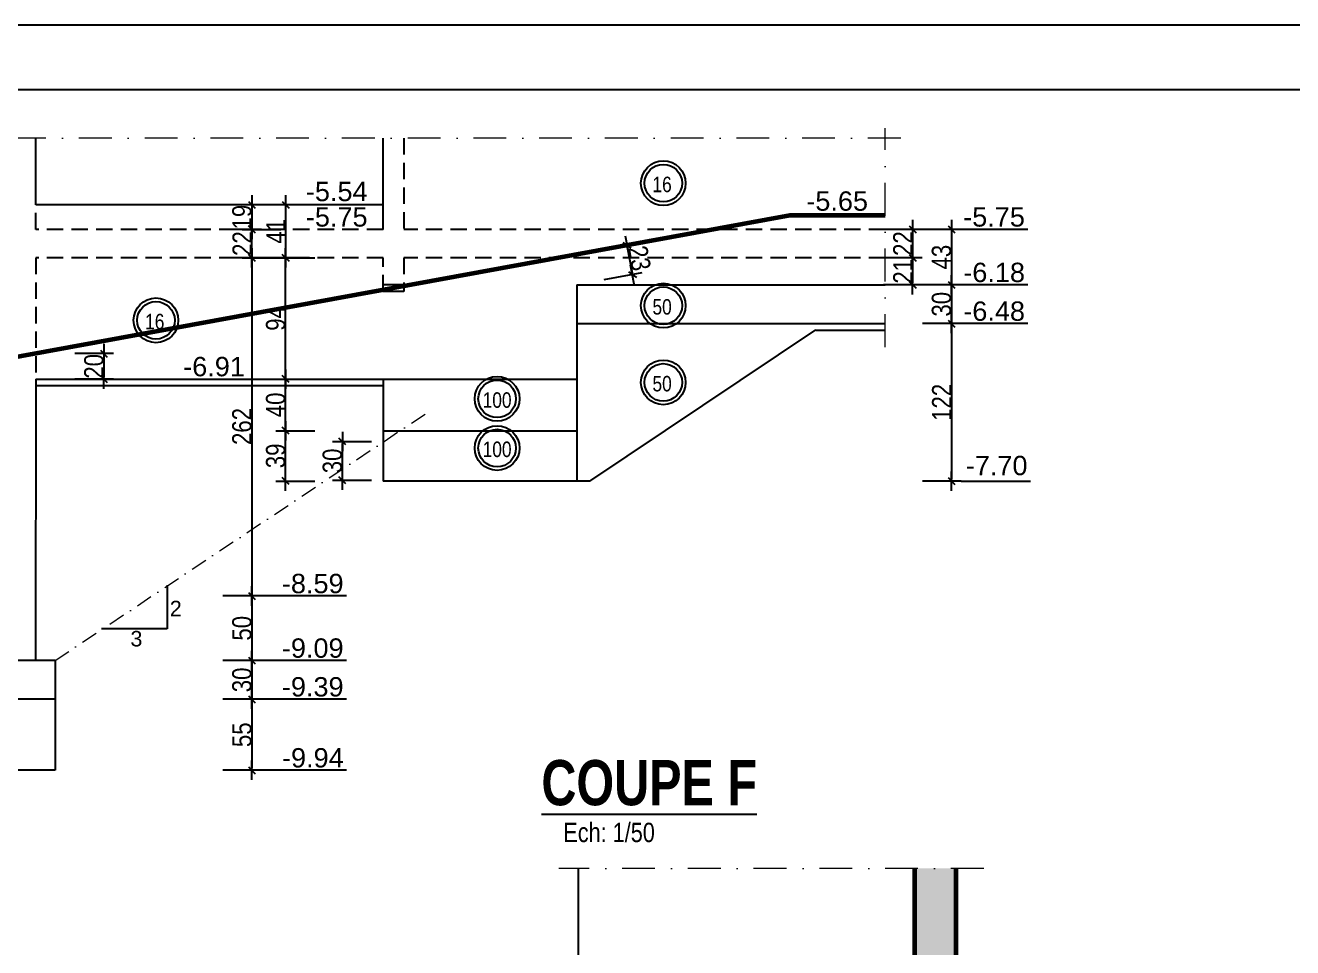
# Model space of a CAD drawing. Header units: centimetres. Extents: x 16433 to 114398, y -50094 to -12305.
# Drawn here: x 53952 to 54933, y -34588 to -33873 of the extents above; entities that cross this region are included whole.
import ezdxf
from ezdxf.enums import TextEntityAlignment as Align

# ---------------------------------------------------------------- set-up
doc = ezdxf.new("R2010")
doc.units = ezdxf.units.CM
doc.header["$LTSCALE"] = 0.5
doc.linetypes.add('CACHEX2', pattern=[19.05, 12.7, -6.35])
doc.linetypes.add('TIRETPTX2', pattern=[50.8, 25.4, -12.7, 0, -12.7])
doc.layers.get('DEFPOINTS').update_dxf_attribs({"linetype": 'CONTINUOUS'})
for name, color, linetype in [('01_cote_gen', 4, 'CONTINUOUS'), ('01_linteaux', 2, 'CONTINUOUS'), ('01_poch_BN', 9, 'CONTINUOUS'), ('01_poch_murs', 253, 'CONTINUOUS'), ('01_texte', 230, 'CONTINUOUS'), ('AA_COTES', 2, 'CONTINUOUS')]:
    doc.layers.add(name, color=color, linetype=linetype)
doc.layers.add('01_murs_coup', color=5, linetype='CONTINUOUS', lineweight=60)
doc.layers.add('01_tram_axes', color=2, linetype='TIRETPTX2', lineweight=9)
doc.styles.add('ARIAL', font='arial.ttf')
doc.styles.add('impact', font='impact.ttf')
doc.styles.add('MATTE_TXT', font='arial.ttf')
doc.styles.add('STYLE2', font='ARIALN.TTF')
doc.dimstyles.new('JB50', dxfattribs={"dimscale": 0.1, "dimtxt": 150, "dimasz": 15, "dimexe": 0.1, "dimexo": 0.1, "dimgap": 0.09, "dimtad": 1, "dimdec": 1, "dimdsep": 46, "dimtxsty": 'STYLE2', "dimblk1": 'BOND_G', "dimblk2": 'BOND_D', "dimsah": 1, "dimcen": 1.5, "dimdle": 0.01, "dimse1": 1, "dimse2": 1, "dimclrd": 4, "dimclre": 2, "dimclrt": 6, "dimazin": 2, "dimtfac": 2.333333, "dimtdec": 1, "dimtix": 1, "dimtmove": 2, "dimatfit": 3, "dimldrblk": 'BOND_G', "dimfxl": 1, "dimtolj": 1, "dimtzin": 0, "dimarcsym": 0})

# ---------------------------------------------------------------- blocks, each defined once
blk = doc.blocks.new('BOND_G')
at = {"layer": 'AA_COTES', "color": 0}
for p, q in [((0, -5), (0, 15)), ((5, 0), (-5, 0)), ((1.77, 1.77), (-1.77, -1.77))]:
    blk.add_line(p, q, dxfattribs=at)
blk = doc.blocks.new('BOND_D')
at = {"layer": 'AA_COTES', "color": 0}
for p, q in [((5, 0), (-5, 0)), ((-1.77, -1.77), (1.77, 1.77)), ((0, 5), (0, -15))]:
    blk.add_line(p, q, dxfattribs=at)
blk = doc.blocks.new('*D3634')
at = {"layer": '01_cote_gen', "color": 4, "lineweight": -2, "transparency": 16777216}
blk.add_line((54126.97, -34051.77), (54126.97, -34032.77), dxfattribs=at)
at = {"layer": 'DEFPOINTS', "color": 0}
for p in [(53974.25, -34031.27), (54126.97, -34031.27), (54049.28, -34053.27)]:
    blk.add_point(p, dxfattribs=at)
at = {"layer": '01_cote_gen', "color": 4, "lineweight": -2, "transparency": 16777216, "xscale": 1.5, "yscale": 1.5, "zscale": 1.5}
for name, p, rotation in [('BOND_D', (54126.97, -34031.27), 90), ('BOND_G', (54126.97, -34053.27), 270)]:
    blk.add_blockref(name, p, dxfattribs=dict(at, rotation=rotation))
at = {"layer": '01_cote_gen', "color": 6, "transparency": 16777216, "insert": (54119.43, -34042.27), "char_height": 15, "attachment_point": 5, "rotation": 90, "style": 'STYLE2'}
blk.add_mtext('\\A1;22', dxfattribs=at)
blk = doc.blocks.new('*D3638')
at = {"layer": '01_cote_gen', "color": 4, "lineweight": -2, "transparency": 16777216}
blk.add_line((54126.97, -34316.77), (54126.97, -34363.77), dxfattribs=at)
at = {"layer": 'DEFPOINTS', "color": 0}
for p in [(54141.7, -34315.27), (54126.97, -34365.27), (54134.47, -34365.27)]:
    blk.add_point(p, dxfattribs=at)
at = {"layer": '01_cote_gen', "color": 4, "lineweight": -2, "transparency": 16777216, "xscale": 1.5, "yscale": 1.5, "zscale": 1.5}
for name, p, rotation in [('BOND_G', (54126.97, -34315.27), 90), ('BOND_D', (54126.97, -34365.27), 270)]:
    blk.add_blockref(name, p, dxfattribs=dict(at, rotation=rotation))
at = {"layer": '01_cote_gen', "color": 6, "transparency": 16777216, "insert": (54119.31, -34340.27), "char_height": 15, "attachment_point": 5, "rotation": 90, "style": 'STYLE2'}
blk.add_mtext('\\A1;50', dxfattribs=at)
blk = doc.blocks.new('*D3639')
at = {"layer": '01_cote_gen', "color": 4, "lineweight": -2, "transparency": 16777216}
blk.add_line((54126.97, -34366.77), (54126.97, -34393.77), dxfattribs=at)
at = {"layer": 'DEFPOINTS', "color": 0}
for p in [(54134.47, -34365.27), (54126.97, -34395.27), (54134.47, -34395.27)]:
    blk.add_point(p, dxfattribs=at)
at = {"layer": '01_cote_gen', "color": 4, "lineweight": -2, "transparency": 16777216, "xscale": 1.5, "yscale": 1.5, "zscale": 1.5}
for name, p, rotation in [('BOND_G', (54126.97, -34365.27), 90), ('BOND_D', (54126.97, -34395.27), 270)]:
    blk.add_blockref(name, p, dxfattribs=dict(at, rotation=rotation))
at = {"layer": '01_cote_gen', "color": 6, "transparency": 16777216, "insert": (54119.31, -34380.27), "char_height": 15, "attachment_point": 5, "rotation": 90, "style": 'STYLE2'}
blk.add_mtext('\\A1;30', dxfattribs=at)
blk = doc.blocks.new('*D3640')
at = {"layer": '01_cote_gen', "color": 4, "lineweight": -2, "transparency": 16777216}
blk.add_line((54126.97, -34396.77), (54126.97, -34448.77), dxfattribs=at)
at = {"layer": 'DEFPOINTS', "color": 0}
for p in [(54134.47, -34395.27), (54126.97, -34450.27), (54134.47, -34450.27)]:
    blk.add_point(p, dxfattribs=at)
at = {"layer": '01_cote_gen', "color": 4, "lineweight": -2, "transparency": 16777216, "xscale": 1.5, "yscale": 1.5, "zscale": 1.5}
for name, p, rotation in [('BOND_G', (54126.97, -34395.27), 90), ('BOND_D', (54126.97, -34450.27), 270)]:
    blk.add_blockref(name, p, dxfattribs=dict(at, rotation=rotation))
at = {"layer": '01_cote_gen', "color": 6, "transparency": 16777216, "insert": (54119.34, -34422.77), "char_height": 15, "attachment_point": 5, "rotation": 90, "style": 'STYLE2'}
blk.add_mtext('\\A1;55', dxfattribs=at)
blk = doc.blocks.new('*D3641')
at = {"layer": '01_cote_gen', "color": 4, "lineweight": -2, "transparency": 16777216}
blk.add_line((54126.97, -34054.77), (54126.97, -34313.77), dxfattribs=at)
at = {"layer": 'DEFPOINTS', "color": 0}
for p in [(54095.64, -34053.27), (54111.88, -34315.27), (54126.97, -34315.27)]:
    blk.add_point(p, dxfattribs=at)
at = {"layer": '01_cote_gen', "color": 4, "lineweight": -2, "transparency": 16777216, "xscale": 1.5, "yscale": 1.5, "zscale": 1.5}
for name, p, rotation in [('BOND_G', (54126.97, -34053.27), 90), ('BOND_D', (54126.97, -34315.27), 270)]:
    blk.add_blockref(name, p, dxfattribs=dict(at, rotation=rotation))
at = {"layer": '01_cote_gen', "color": 6, "transparency": 16777216, "insert": (54119.31, -34183.97), "char_height": 15, "attachment_point": 5, "rotation": 90, "style": 'STYLE2'}
blk.add_mtext('\\A1;262', dxfattribs=at)
blk = doc.blocks.new('*D3642')
at = {"layer": '01_cote_gen', "color": 4, "lineweight": -2, "transparency": 16777216}
blk.add_line((54668.52, -34032.77), (54668.52, -34072.77), dxfattribs=at)
at = {"layer": 'DEFPOINTS', "color": 0}
for p in [(54679.9, -34031.27), (54668.52, -34074.27), (54679.9, -34074.27)]:
    blk.add_point(p, dxfattribs=at)
at = {"layer": '01_cote_gen', "color": 4, "lineweight": -2, "transparency": 16777216, "xscale": 1.5, "yscale": 1.5, "zscale": 1.5}
for name, p, rotation in [('BOND_G', (54668.52, -34031.27), 90), ('BOND_D', (54668.52, -34074.27), 270)]:
    blk.add_blockref(name, p, dxfattribs=dict(at, rotation=rotation))
at = {"layer": '01_cote_gen', "color": 6, "transparency": 16777216, "insert": (54660.86, -34052.77), "char_height": 15, "attachment_point": 5, "rotation": 90, "style": 'STYLE2'}
blk.add_mtext('\\A1;43', dxfattribs=at)
blk = doc.blocks.new('*D3643')
at = {"layer": '01_cote_gen', "color": 4, "lineweight": -2, "transparency": 16777216}
blk.add_line((54668.52, -34075.77), (54668.52, -34102.77), dxfattribs=at)
at = {"layer": 'DEFPOINTS', "color": 0}
for p in [(54679.9, -34074.27), (54668.52, -34104.27), (54679.9, -34104.27)]:
    blk.add_point(p, dxfattribs=at)
at = {"layer": '01_cote_gen', "color": 4, "lineweight": -2, "transparency": 16777216, "xscale": 1.5, "yscale": 1.5, "zscale": 1.5}
for name, p, rotation in [('BOND_G', (54668.52, -34074.27), 90), ('BOND_D', (54668.52, -34104.27), 270)]:
    blk.add_blockref(name, p, dxfattribs=dict(at, rotation=rotation))
at = {"layer": '01_cote_gen', "color": 6, "transparency": 16777216, "insert": (54660.86, -34089.27), "char_height": 15, "attachment_point": 5, "rotation": 90, "style": 'STYLE2'}
blk.add_mtext('\\A1;30', dxfattribs=at)
blk = doc.blocks.new('*D3644')
at = {"layer": '01_cote_gen', "color": 4, "lineweight": -2, "transparency": 16777216}
blk.add_line((54638.44, -34032.77), (54638.44, -34051.77), dxfattribs=at)
at = {"layer": 'DEFPOINTS', "color": 0}
for p in [(54646.02, -34031.27), (54617.28, -34053.27), (54638.44, -34053.27)]:
    blk.add_point(p, dxfattribs=at)
at = {"layer": '01_cote_gen', "color": 4, "lineweight": -2, "transparency": 16777216, "xscale": 1.5, "yscale": 1.5, "zscale": 1.5}
for name, p, rotation in [('BOND_G', (54638.44, -34031.27), 90), ('BOND_D', (54638.44, -34053.27), 270)]:
    blk.add_blockref(name, p, dxfattribs=dict(at, rotation=rotation))
at = {"layer": '01_cote_gen', "color": 6, "transparency": 16777216, "insert": (54630.9, -34042.27), "char_height": 15, "attachment_point": 5, "rotation": 90, "style": 'STYLE2'}
blk.add_mtext('\\A1;22', dxfattribs=at)
blk = doc.blocks.new('*D3645')
at = {"layer": '01_cote_gen', "color": 4, "lineweight": -2, "transparency": 16777216}
blk.add_line((54638.44, -34054.77), (54638.44, -34072.77), dxfattribs=at)
at = {"layer": 'DEFPOINTS', "color": 0}
for p in [(54643.75, -34053.27), (54638.44, -34074.27), (54646.02, -34074.27)]:
    blk.add_point(p, dxfattribs=at)
at = {"layer": '01_cote_gen', "color": 4, "lineweight": -2, "transparency": 16777216, "xscale": 1.5, "yscale": 1.5, "zscale": 1.5}
for name, p, rotation in [('BOND_G', (54638.44, -34053.27), 90), ('BOND_D', (54638.44, -34074.27), 270)]:
    blk.add_blockref(name, p, dxfattribs=dict(at, rotation=rotation))
at = {"layer": '01_cote_gen', "color": 6, "transparency": 16777216, "insert": (54630.9, -34063.77), "char_height": 15, "attachment_point": 5, "rotation": 90, "style": 'STYLE2'}
blk.add_mtext('\\A1;21', dxfattribs=at)
blk = doc.blocks.new('*D3647')
at = {"layer": '01_cote_gen', "color": 4, "lineweight": -2, "transparency": 16777216}
blk.add_line((54196.99, -34224.14), (54196.99, -34197.14), dxfattribs=at)
at = {"layer": 'DEFPOINTS', "color": 0}
for p in [(54196.99, -34195.64), (54228.64, -34195.64), (54228.64, -34225.64)]:
    blk.add_point(p, dxfattribs=at)
at = {"layer": '01_cote_gen', "color": 4, "lineweight": -2, "transparency": 16777216, "xscale": 1.5, "yscale": 1.5, "zscale": 1.5}
for name, p, rotation in [('BOND_D', (54196.99, -34195.64), 90), ('BOND_G', (54196.99, -34225.64), 270)]:
    blk.add_blockref(name, p, dxfattribs=dict(at, rotation=rotation))
at = {"layer": '01_cote_gen', "color": 6, "transparency": 16777216, "insert": (54189.32, -34210.64), "char_height": 15, "attachment_point": 5, "rotation": 90, "style": 'STYLE2'}
blk.add_mtext('\\A1;30', dxfattribs=at)
blk = doc.blocks.new('*D3648')
at = {"layer": '01_cote_gen', "color": 4, "lineweight": -2, "transparency": 16777216}
blk.add_line((54668.52, -34105.77), (54668.52, -34224.74), dxfattribs=at)
at = {"layer": 'DEFPOINTS', "color": 0}
for p in [(54406.68, -34104.27), (54378.64, -34226.24), (54668.52, -34226.24)]:
    blk.add_point(p, dxfattribs=at)
at = {"layer": '01_cote_gen', "color": 4, "lineweight": -2, "transparency": 16777216, "xscale": 1.5, "yscale": 1.5, "zscale": 1.5}
for name, p, rotation in [('BOND_G', (54668.52, -34104.27), 90), ('BOND_D', (54668.52, -34226.24), 270)]:
    blk.add_blockref(name, p, dxfattribs=dict(at, rotation=rotation))
at = {"layer": '01_cote_gen', "color": 6, "transparency": 16777216, "insert": (54660.99, -34165.25), "char_height": 15, "attachment_point": 5, "rotation": 90, "style": 'STYLE2'}
blk.add_mtext('\\A1;122', dxfattribs=at)
blk = doc.blocks.new('*D3649')
at = {"layer": '01_cote_gen', "color": 4, "lineweight": -2, "transparency": 16777216}
blk.add_line((54153.1, -34145.73), (54153.1, -34054.77), dxfattribs=at)
at = {"layer": 'DEFPOINTS', "color": 0}
for p in [(54153.1, -34053.27), (54171.15, -34053.27), (54171.15, -34147.23)]:
    blk.add_point(p, dxfattribs=at)
at = {"layer": '01_cote_gen', "color": 4, "lineweight": -2, "transparency": 16777216, "xscale": 1.5, "yscale": 1.5, "zscale": 1.5}
for name, p, rotation in [('BOND_D', (54153.1, -34053.27), 90), ('BOND_G', (54153.1, -34147.23), 270)]:
    blk.add_blockref(name, p, dxfattribs=dict(at, rotation=rotation))
at = {"layer": '01_cote_gen', "color": 6, "transparency": 16777216, "insert": (54145.43, -34100.25), "char_height": 15, "attachment_point": 5, "rotation": 90, "style": 'STYLE2'}
blk.add_mtext('\\A1;94', dxfattribs=at)
blk = doc.blocks.new('*D3650')
at = {"layer": '01_cote_gen', "color": 4, "lineweight": -2, "transparency": 16777216}
blk.add_line((54153.1, -34185.73), (54153.1, -34148.73), dxfattribs=at)
at = {"layer": 'DEFPOINTS', "color": 0}
for p in [(54153.1, -34147.23), (54250.73, -34147.23), (54250.73, -34187.23)]:
    blk.add_point(p, dxfattribs=at)
at = {"layer": '01_cote_gen', "color": 4, "lineweight": -2, "transparency": 16777216, "xscale": 1.5, "yscale": 1.5, "zscale": 1.5}
for name, p, rotation in [('BOND_D', (54153.1, -34147.23), 90), ('BOND_G', (54153.1, -34187.23), 270)]:
    blk.add_blockref(name, p, dxfattribs=dict(at, rotation=rotation))
at = {"layer": '01_cote_gen', "color": 6, "transparency": 16777216, "insert": (54145.43, -34167.23), "char_height": 15, "attachment_point": 5, "rotation": 90, "style": 'STYLE2'}
blk.add_mtext('\\A1;40', dxfattribs=at)
blk = doc.blocks.new('*D3651')
at = {"layer": '01_cote_gen', "color": 4, "lineweight": -2, "transparency": 16777216}
blk.add_line((54153.1, -34224.74), (54153.1, -34188.73), dxfattribs=at)
at = {"layer": 'DEFPOINTS', "color": 0}
for p in [(54153.1, -34187.23), (54251.6, -34187.23), (54253.35, -34226.24)]:
    blk.add_point(p, dxfattribs=at)
at = {"layer": '01_cote_gen', "color": 4, "lineweight": -2, "transparency": 16777216, "xscale": 1.5, "yscale": 1.5, "zscale": 1.5}
for name, p, rotation in [('BOND_D', (54153.1, -34187.23), 90), ('BOND_G', (54153.1, -34226.24), 270)]:
    blk.add_blockref(name, p, dxfattribs=dict(at, rotation=rotation))
at = {"layer": '01_cote_gen', "color": 6, "transparency": 16777216, "insert": (54145.43, -34206.73), "char_height": 15, "attachment_point": 5, "rotation": 90, "style": 'STYLE2'}
blk.add_mtext('\\A1;39', dxfattribs=at)
blk = doc.blocks.new('*D3652')
at = {"layer": '01_cote_gen', "color": 4, "lineweight": -2, "transparency": 16777216}
blk.add_line((54417.59, -34045.06), (54421.24, -34064.93), dxfattribs=at)
at = {"layer": 'DEFPOINTS', "color": 0}
for p in [(54374.45, -34051.45), (54421.51, -34066.41), (54378.64, -34074.27)]:
    blk.add_point(p, dxfattribs=at)
at = {"layer": '01_cote_gen', "color": 4, "lineweight": -2, "transparency": 16777216, "xscale": 1.5, "yscale": 1.5, "zscale": 1.5}
for name, p, rotation in [('BOND_G', (54417.32, -34043.59), 100.3926974055338), ('BOND_D', (54421.51, -34066.41), 280.3926974055338)]:
    blk.add_blockref(name, p, dxfattribs=dict(at, rotation=rotation))
at = {"layer": '01_cote_gen', "color": 6, "transparency": 16777216, "insert": (54426.96, -34053.62), "char_height": 15, "attachment_point": 5, "rotation": 280.3927, "style": 'STYLE2'}
blk.add_mtext('\\A1;23', dxfattribs=at)
blk = doc.blocks.new('*D3811')
at = {"layer": '01_poch_BN', "color": 4, "lineweight": -2, "ltscale": 2, "transparency": 16777216}
blk.add_line((54012.39, -34129.03), (54012.39, -34145.73), dxfattribs=at)
at = {"layer": 'DEFPOINTS', "color": 0, "ltscale": 2}
for p in [(53959.64, -34127.53), (53968.89, -34147.23), (54012.39, -34147.23)]:
    blk.add_point(p, dxfattribs=at)
at = {"layer": '01_poch_BN', "color": 4, "lineweight": -2, "ltscale": 2, "transparency": 16777216, "xscale": 1.5, "yscale": 1.5, "zscale": 1.5}
for name, p, rotation in [('BOND_G', (54012.39, -34127.53), 90), ('BOND_D', (54012.39, -34147.23), 270)]:
    blk.add_blockref(name, p, dxfattribs=dict(at, rotation=rotation))
at = {"layer": '01_poch_BN', "color": 6, "ltscale": 2, "transparency": 16777216, "insert": (54004.72, -34137.38), "char_height": 15, "attachment_point": 5, "rotation": 90, "style": 'STYLE2'}
blk.add_mtext('\\A1;20', dxfattribs=at)
blk = doc.blocks.new('*D4475')
at = {"layer": '01_cote_gen', "color": 4, "lineweight": -2, "ltscale": 2, "transparency": 16777216}
blk.add_line((54153.1, -34013.77), (54153.1, -34051.77), dxfattribs=at)
at = {"layer": 'DEFPOINTS', "color": 0, "ltscale": 2}
for p in [(54148.06, -34012.27), (54145.6, -34053.27), (54153.1, -34053.27)]:
    blk.add_point(p, dxfattribs=at)
at = {"layer": '01_cote_gen', "color": 4, "lineweight": -2, "ltscale": 2, "transparency": 16777216, "xscale": 1.5, "yscale": 1.5, "zscale": 1.5}
for name, p, rotation in [('BOND_G', (54153.1, -34012.27), 90), ('BOND_D', (54153.1, -34053.27), 270)]:
    blk.add_blockref(name, p, dxfattribs=dict(at, rotation=rotation))
at = {"layer": '01_cote_gen', "color": 6, "ltscale": 2, "transparency": 16777216, "insert": (54145.56, -34032.77), "char_height": 15, "attachment_point": 5, "rotation": 90, "style": 'STYLE2'}
blk.add_mtext('\\A1;41', dxfattribs=at)
blk = doc.blocks.new('*D4476')
at = {"layer": '01_cote_gen', "color": 4, "lineweight": -2, "ltscale": 2, "transparency": 16777216}
blk.add_line((54126.97, -34013.77), (54126.97, -34029.77), dxfattribs=at)
at = {"layer": 'DEFPOINTS', "color": 0, "ltscale": 2}
for p in [(54121.22, -34012.27), (54119.47, -34031.27), (54126.97, -34031.27)]:
    blk.add_point(p, dxfattribs=at)
at = {"layer": '01_cote_gen', "color": 4, "lineweight": -2, "ltscale": 2, "transparency": 16777216, "xscale": 1.5, "yscale": 1.5, "zscale": 1.5}
for name, p, rotation in [('BOND_G', (54126.97, -34012.27), 90), ('BOND_D', (54126.97, -34031.27), 270)]:
    blk.add_blockref(name, p, dxfattribs=dict(at, rotation=rotation))
at = {"layer": '01_cote_gen', "color": 6, "ltscale": 2, "transparency": 16777216, "insert": (54119.31, -34021.77), "char_height": 15, "attachment_point": 5, "rotation": 90, "style": 'STYLE2'}
blk.add_mtext('\\A1;19', dxfattribs=at)

msp = doc.modelspace()

# ---------------------------------------------------------------- hatches: boundary and pattern name
at = {"layer": '01_poch_murs', "ltscale": 2}
h = msp.add_hatch(color=256, dxfattribs=at)
h.dxf.hatch_style = 1
h.paths.add_polyline_path([(54766.193, -34803.5), (54671.895, -34803.5), (54671.895, -34526.319), (54639.895, -34526.319), (54639.895, -34885.5), (54671.895, -34885.5), (54671.895, -34847.5), (54766.193, -34847.5)])
h.paths.add_polyline_path([(54660.654, -35382.26), (54764.316, -35382.26), (54764.316, -35371.5), (54639.895, -35371.5), (54639.895, -35394.778), (54660.654, -35394.778)])
h.paths.add_polyline_path([(54679.895, -35353.5), (54639.895, -35353.5), (54639.895, -35371.5), (54679.895, -35371.5)])

# ---------------------------------------------------------------- linework, layer by layer
at = {"layer": '01_cote_gen'}
msp.add_line((58197.974, -33873.211), (52257.974, -33873.211), dxfattribs=at)
at = {"layer": '01_linteaux'}
for p, q in [((53959.637, -34012.271), (53959.637, -33960.694)), ((54228.637, -34031.271), (54228.637, -33960.694)), ((54228.637, -34012.271), (53959.637, -34012.271)), ((54244.637, -34074.271), (54228.637, -34074.271)), ((54244.637, -34079.271), (54228.637, -34079.271)), ((54378.637, -34074.271), (54378.637, -34226.238)), ((54378.637, -34074.271), (54617.278, -34074.271)), ((54378.637, -34104.271), (54617.278, -34104.271)), ((54388.637, -34226.238), (54563.637, -34108.971)), ((54563.637, -34109.271), (54617.278, -34109.271)), ((53959.607, -34147.229), (53959.536, -34365.271)), ((53959.607, -34147.229), (54228.637, -34147.229)), ((54228.637, -34147.229), (54228.637, -34226.238)), ((54228.637, -34147.229), (54378.637, -34147.229)), ((53959.605, -34152.229), (54228.637, -34152.229)), ((54228.637, -34187.229), (54378.637, -34187.229)), ((54388.637, -34226.238), (54228.637, -34226.238)), ((53974.637, -34365.271), (53924.637, -34365.271)), ((53974.637, -34365.271), (53974.637, -34450.271)), ((53974.637, -34395.271), (53924.637, -34395.271)), ((53974.637, -34450.271), (53924.637, -34450.271)), ((54379.895, -34847.5), (54379.895, -34526.319))]:
    msp.add_line(p, q, dxfattribs=at)
at = {"layer": '01_linteaux', "linetype": 'CACHEX2', "ltscale": 2}
for p, q in [((54244.637, -33960.694), (54244.637, -34031.271)), ((53959.637, -34031.271), (53959.637, -34012.271)), ((54228.637, -34031.271), (53959.637, -34031.271)), ((54617.278, -34031.271), (54244.637, -34031.271)), ((54228.637, -34053.271), (53959.637, -34053.271)), ((53959.637, -34053.271), (53959.637, -34147.229)), ((54228.637, -34079.271), (54228.637, -34053.271)), ((54617.278, -34053.271), (54244.637, -34053.271)), ((54244.637, -34053.271), (54244.637, -34079.271))]:
    msp.add_line(p, q, dxfattribs=at)
at = {"layer": '01_murs_coup'}
for p, q in [((54639.895, -34526.319), (54639.895, -34885.5)), ((54671.895, -34526.319), (54671.895, -34803.5))]:
    msp.add_line(p, q, dxfattribs=at)
msp.add_lwpolyline([(54617.278, -34020.461), (54543.459, -34020.454), (53893.408, -34139.676), (53478.637, -34305.101), (53164.675, -34305.101), (52828.917, -34305.274)], dxfattribs=at)
at = {"layer": '01_texte'}
for p, q in [((58147.974, -33923.211), (52307.974, -33923.211)), ((54727.74, -34031.271), (54676.025, -34031.271)), ((54727.74, -34074.271), (54676.025, -34074.271)), ((54727.74, -34104.271), (54676.025, -34104.271)), ((54729.657, -34226.538), (54676.025, -34226.538)), ((54061.253, -34306.885), (54061.253, -34340.724)), ((54200.244, -34315.271), (54134.474, -34315.271)), ((54061.253, -34340.724), (54010.495, -34340.724)), ((54200.244, -34365.271), (54134.474, -34365.271)), ((54200.244, -34395.271), (54134.474, -34395.271)), ((54200.244, -34450.271), (54134.474, -34450.271))]:
    msp.add_line(p, q, dxfattribs=at)
for centre, radius in [((54445.45, -33995.495), 17.309), ((54445.45, -33995.495), 14.533), ((54445.45, -34090.336), 17.309), ((54445.45, -34090.336), 14.533), ((54052.689, -34101.727), 17.309), ((54052.689, -34101.727), 14.533), ((54445.45, -34149.818), 17.309), ((54445.45, -34149.818), 14.533), ((54316.787, -34162.532), 17.309), ((54316.787, -34162.532), 14.533), ((54316.787, -34200.689), 17.309), ((54316.787, -34200.689), 14.533)]:
    msp.add_circle(centre, radius, dxfattribs=at)
at = {"layer": '01_tram_axes', "ltscale": 2}
for p, q in [((54617.278, -34122.466), (54617.278, -33952.814)), ((54629.269, -33960.694), (52686.81, -33960.694)), ((54693.506, -34526.319), (54364.467, -34526.319))]:
    msp.add_line(p, q, dxfattribs=at)
at = {"layer": '01_tram_axes'}
msp.add_line((53974.637, -34365.271), (54264.34, -34172.135), dxfattribs=at)

# ---------------------------------------------------------------- texts
at = {"layer": '01_texte', "style": 'ARIAL', "width": 0.8}
for s, p in [('16', (54437.068, -34002.453)), ('50', (54437.068, -34097.294)), ('16', (54044.307, -34108.685)), ('50', (54437.068, -34156.776)), ('100', (54305.605, -34169.49)), ('100', (54305.605, -34207.647))]:
    msp.add_text(s, height=12, dxfattribs=at).set_placement(p)
at = {"layer": '01_texte', "style": 'ARIAL'}
for s, height, p in [('-5.54', 15, (54168.764, -34009.399)), ('-5.65', 15, (54556.171, -34016.84)), ('-5.75', 15, (54168.764, -34029.111)), ('-5.75', 15, (54677.608, -34029.111)), ('-6.18', 15, (54677.69, -34072.111)), ('-6.48', 15, (54677.69, -34102.111)), ('-6.91', 15, (54073.79, -34145.069)), ('-7.70', 15, (54679.647, -34221.707)), ('-8.59', 15, (54150.194, -34313.111)), ('2', 12, (54063.387, -34330.982)), ('3', 12, (54032.904, -34354.327)), ('-9.09', 15, (54150.194, -34363.111)), ('-9.39', 15, (54150.194, -34393.111)), ('-9.94', 15, (54150.286, -34448.111))]:
    msp.add_text(s, height=height, dxfattribs=at).set_placement(p)
at = {"layer": '01_texte', "style": 'impact'}
msp.add_text('%%UCOUPE F', height=35, dxfattribs=at).set_placement((54434.531, -34487.871), align=Align.BOTTOM_CENTER)
at = {"layer": '01_texte', "style": 'MATTE_TXT', "width": 0.8}
msp.add_text('Ech: 1/50', height=15, dxfattribs=at).set_placement((54403.493, -34510.432), align=Align.BOTTOM_CENTER)

# ---------------------------------------------------------------- dimensions: what is measured, and where the dimension line sits
at = {"layer": '01_cote_gen', "ltscale": 2}
for base, p1, p2, picture, middle in [((54126.974, -34031.271), (54121.218, -34012.271), (54119.474, -34031.271), '*D4476', (54119.306, -34021.771)), ((54153.102, -34053.271), (54148.056, -34012.271), (54145.602, -34053.271), '*D4475', (54145.562, -34032.771))]:
    dim = msp.add_linear_dim(base=base, p1=p1, p2=p2, angle=90, dimstyle='JB50', dxfattribs=at)
    dim.commit()
    dim.dimension.update_dxf_attribs({"geometry": picture, "text_midpoint": middle})
at = {"layer": '01_cote_gen'}
for base, p1, p2, picture, middle in [((54126.974, -34031.271), (54049.28, -34053.271), (53974.246, -34031.271), '*D3634', (54119.434, -34042.271)), ((54638.443, -34053.271), (54646.025, -34031.271), (54617.278, -34053.271), '*D3644', (54630.904, -34042.271)), ((54668.525, -34074.271), (54679.895, -34031.271), (54679.895, -34074.271), '*D3642', (54660.857, -34052.771)), ((54153.102, -34053.271), (54171.146, -34147.229), (54171.146, -34053.271), '*D3649', (54145.435, -34100.25)), ((54638.443, -34074.271), (54643.747, -34053.271), (54646.025, -34074.271), '*D3645', (54630.904, -34063.771)), ((54668.525, -34104.271), (54679.895, -34074.271), (54679.895, -34104.271), '*D3643', (54660.857, -34089.271)), ((54668.525, -34226.238), (54406.683, -34104.271), (54378.637, -34226.238), '*D3648', (54660.985, -34165.254)), ((54153.102, -34147.229), (54250.731, -34187.229), (54250.731, -34147.229), '*D3650', (54145.435, -34167.229)), ((54153.102, -34187.229), (54253.351, -34226.238), (54251.604, -34187.229), '*D3651', (54145.435, -34206.733)), ((54196.991, -34195.638), (54228.637, -34225.638), (54228.637, -34195.638), '*D3647', (54189.324, -34210.638)), ((54126.974, -34365.271), (54141.701, -34315.271), (54134.474, -34365.271), '*D3638', (54119.306, -34340.271)), ((54126.974, -34395.271), (54134.474, -34365.271), (54134.474, -34395.271), '*D3639', (54119.306, -34380.271)), ((54126.974, -34450.271), (54134.474, -34395.271), (54134.474, -34450.271), '*D3640', (54119.337, -34422.771))]:
    dim = msp.add_linear_dim(base=base, p1=p1, p2=p2, angle=90, dimstyle='JB50', dxfattribs=at)
    dim.commit()
    dim.dimension.update_dxf_attribs({"geometry": picture, "text_midpoint": middle})
dim = msp.add_aligned_dim(p1=(54374.452, -34051.451), p2=(54378.637, -34074.271), distance=43.584, text='23', dimstyle='JB50', dxfattribs=at)
dim.commit()
dim.dimension.update_dxf_attribs({"geometry": '*D3652', "text_midpoint": (54426.956, -34053.615)})
dim = msp.add_linear_dim(base=(54126.974, -34315.271), p1=(54095.642, -34053.271), p2=(54111.876, -34315.271), angle=90, dimstyle='JB50', dxfattribs=at)
dim.commit()
dim.dimension.update_dxf_attribs({"geometry": '*D3641', "text_midpoint": (54119.306, -34183.971), "dimtype": 160})
at = {"layer": '01_poch_BN', "ltscale": 2}
dim = msp.add_linear_dim(base=(54012.392, -34147.229), p1=(53959.637, -34127.529), p2=(53968.892, -34147.229), angle=90, text='20', dimstyle='JB50', dxfattribs=at)
dim.commit()
dim.dimension.update_dxf_attribs({"geometry": '*D3811', "text_midpoint": (54004.724, -34137.379)})

doc.saveas('drawing.dxf')
